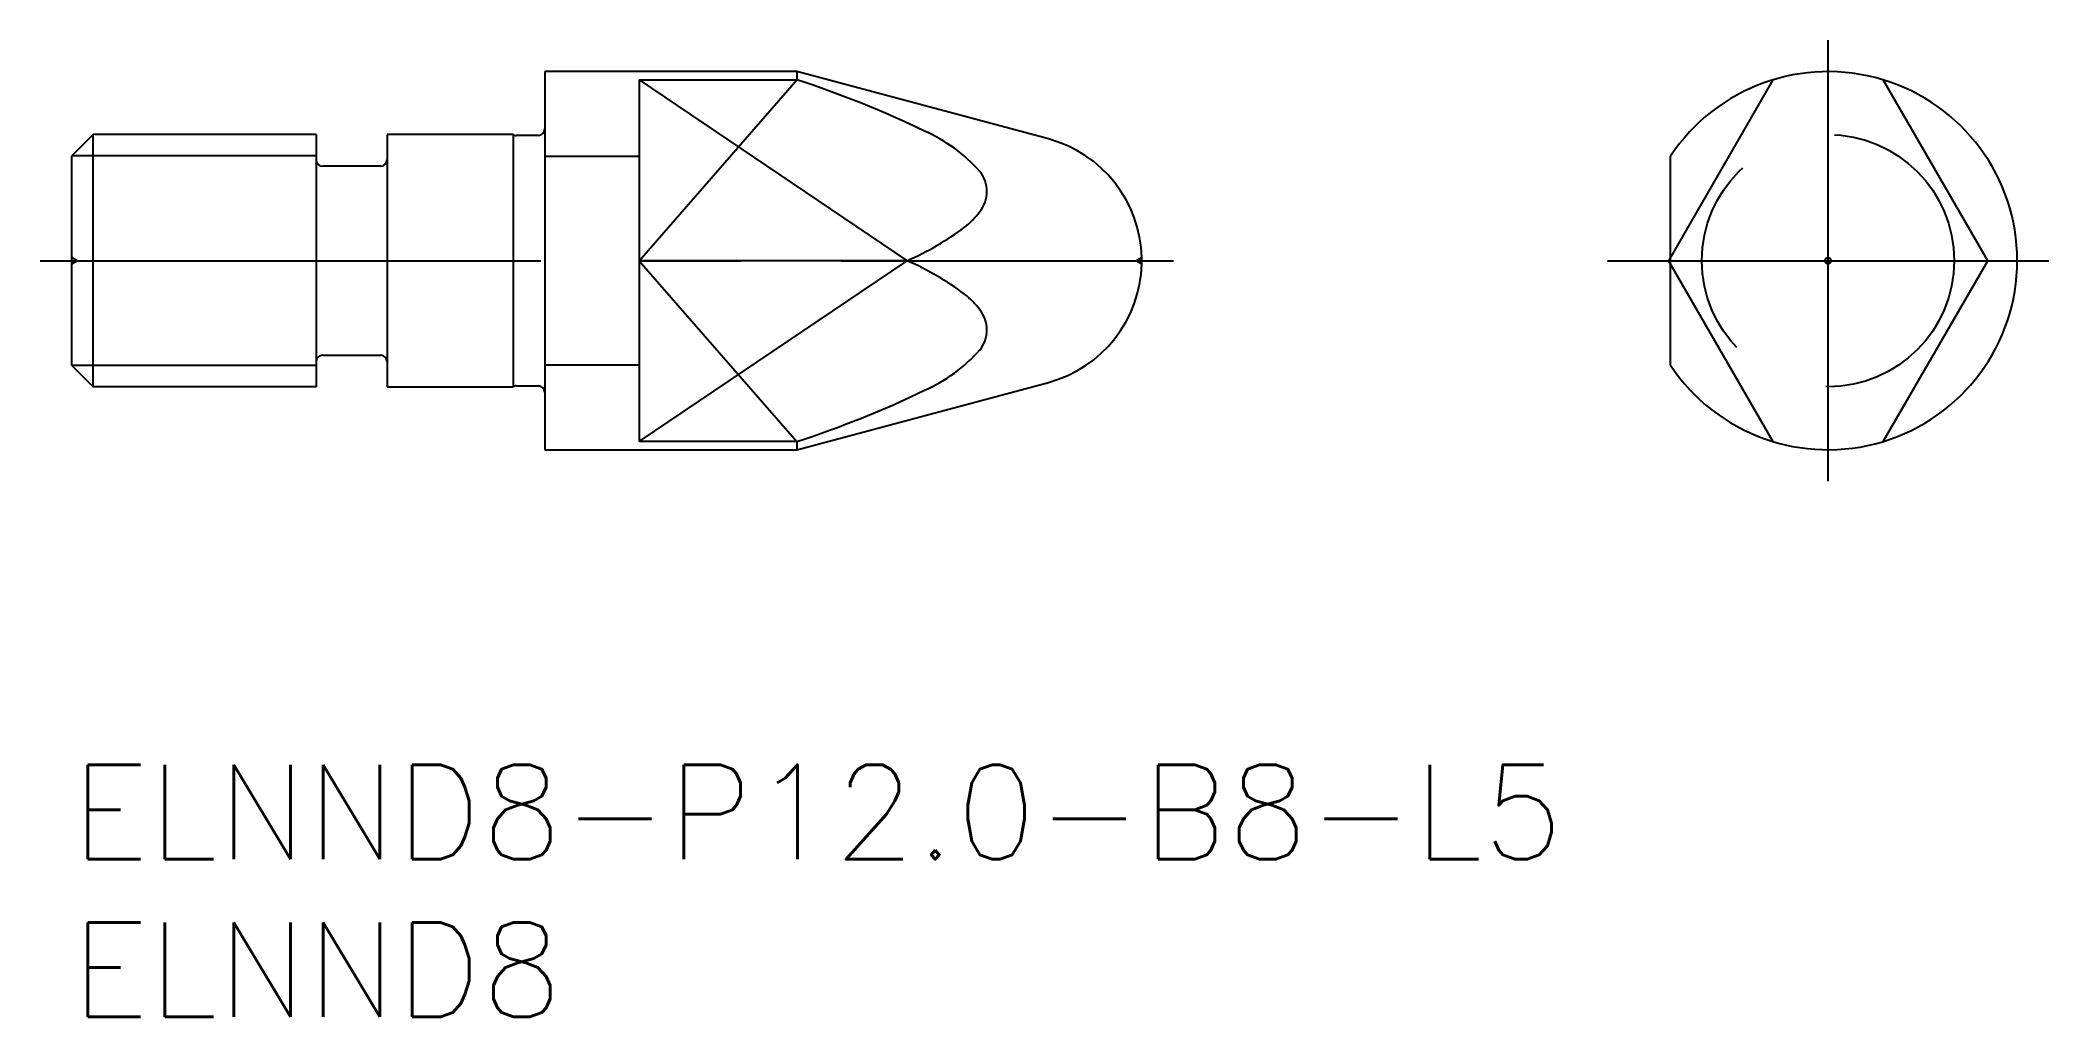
# Model space of a CAD drawing. Extents: x -1 to 62.7, y -8 to 23.
import ezdxf

# ---------------------------------------------------------------- set-up
doc = ezdxf.new("R2010")
doc.units = 0
doc.header["$LTSCALE"] = 0.5
doc.linetypes.add('CENTER', pattern=[50.8, 31.75, -6.35, 6.35, -6.35])
doc.linetypes.add('DASHED', pattern=[19.05, 12.7, -6.35])
for name, color, linetype in [('MSM_CENTER', 1, 'CENTER'), ('MSM_CONTINUOUS', 7, 'CONTINUOUS'), ('MSM_DASHED', 4, 'DASHED'), ('MSM_NARROW', 5, 'CONTINUOUS'), ('MSM_PART_NUMBER', 7, 'CONTINUOUS')]:
    doc.layers.add(name, color=color, linetype=linetype)
doc.styles.get("Standard").update_dxf_attribs({"font": 'txt.shx', "height": 1, "bigfont": 'bigfont.shx'})

# ---------------------------------------------------------------- blocks, each defined once
blk = doc.blocks.new('*U17')
at = {"layer": 'MSM_PART_NUMBER'}
blk.add_text('ELNND8-P12.0-B8-L5', height=3, dxfattribs=at).set_placement((0, -3))
blk = doc.blocks.new('*U18')
at = {"layer": 'MSM_PART_NUMBER'}
blk.add_text('ELNND8', height=3, dxfattribs=at).set_placement((0, -8))

msp = doc.modelspace()

# ---------------------------------------------------------------- linework, layer by layer
at = {"layer": 'MSM_CENTER'}
for p, q in [((55.7, 9), (55.7, 23)), ((-1, 16), (34.937, 16)), ((48.7, 16), (62.7, 16))]:
    msp.add_line(p, q, dxfattribs=at)
at = {"layer": 'MSM_CONTINUOUS'}
for p, q in [((15, 22), (15, 10)), ((23, 22), (15, 22)), ((18, 21.739), (18, 10.261)), ((18, 21.739), (23, 21.739)), ((23, 22), (23, 21.739)), ((30.973, 19.864), (23, 22)), ((53.95, 21.739), (50.637, 16)), ((60.764, 16), (57.45, 21.739)), ((0.676, 20), (0, 19.323)), ((7.75, 20), (0.676, 20)), ((0.676, 12), (0.676, 20)), ((7.75, 20), (7.75, 12)), ((10, 20), (10, 12)), ((14, 20), (10, 20)), ((14, 20), (14, 12)), ((14.8, 19.975), (14.097, 19.975)), ((0, 12.676), (0, 19.323)), ((15, 19.317), (18, 19.317)), ((50.7, 16.11), (50.7, 19.317)), ((9.8, 19), (7.95, 19)), ((26.495, 16), (18, 16)), ((33.936, 15.9), (33.936, 16.1)), ((50.637, 16), (53.95, 10.261)), ((57.45, 10.261), (60.764, 16)), ((50.7, 12.683), (50.7, 15.89)), ((7.95, 13), (9.8, 13)), ((0, 12.676), (0.676, 12)), ((18, 12.683), (15, 12.683)), ((23, 10), (30.973, 12.136)), ((7.75, 12), (0.676, 12)), ((10, 12), (14, 12)), ((14.097, 12.025), (14.8, 12.025)), ((23, 10.261), (18, 10.261)), ((23, 10.261), (23, 10)), ((15, 10), (23, 10))]:
    msp.add_line(p, q, dxfattribs=at)
msp.add_circle((55.7, 16), 0.0996, dxfattribs=at)
for centre, radius, start, end in [((12.919, -9.207), 32.547, 64.2719, 71.95694), ((55.7, 16), 6, 213.55731, 146.44269), ((14.097, 20.175), 0.2, 241.04498, 270), ((14.8, 20.175), 0.2, 270, 0), ((25.044, 15.542), 4.991, 41.27403, 66.32411), ((29.937, 16), 4, 1.42636, 75), ((7.95, 19.2), 0.2, 180, 270), ((9.8, 19.2), 0.2, 270, 0), ((28.019, 18.193), 1.007, 320.85474, 39.59412), ((26.647, 19.178), 2.695, 308.27792, 323.02412), ((22.835, 24.362), 9.128, 293.63967, 306.90521), ((22.835, 7.638), 9.128, 53.09479, 66.36033), ((29.937, 16), 4, 285, 358.57364), ((26.647, 12.822), 2.695, 36.97588, 51.72208), ((28.019, 13.807), 1.007, 320.40588, 39.14526), ((7.95, 12.8), 0.2, 90, 180), ((9.8, 12.8), 0.2, 0, 90), ((25.044, 16.458), 4.991, 293.67589, 318.72597), ((14.097, 11.825), 0.2, 90, 118.95502), ((14.8, 11.825), 0.2, 0, 90), ((12.919, 41.207), 32.547, 288.04306, 295.7281)]:
    msp.add_arc(centre, radius, start, end, dxfattribs=at)
at = {"layer": 'MSM_DASHED'}
for p, q in [((0.173, 16), (0, 16.1)), ((0, 15.9), (0.173, 16)), ((33.936, 16.1), (33.764, 16)), ((33.764, 16), (33.936, 15.9)), ((50.7, 15.89), (50.7, 16.11))]:
    msp.add_line(p, q, dxfattribs=at)
msp.add_circle((55.7, 16), 4, dxfattribs=at)
at = {"layer": 'MSM_NARROW'}
for p, q in [((18, 16), (23, 21.739)), ((18, 21.739), (26.495, 16)), ((7.75, 19.323), (0, 19.323)), ((18, 16), (23, 10.261)), ((18, 10.261), (26.495, 16)), ((7.75, 12.676), (0, 12.676))]:
    msp.add_line(p, q, dxfattribs=at)

# ---------------------------------------------------------------- block references
at = {"layer": 'MSM_CONTINUOUS'}
for name in ['*U17', '*U18']:
    msp.add_blockref(name, (0, 0), dxfattribs=at)

doc.saveas('drawing.dxf')
